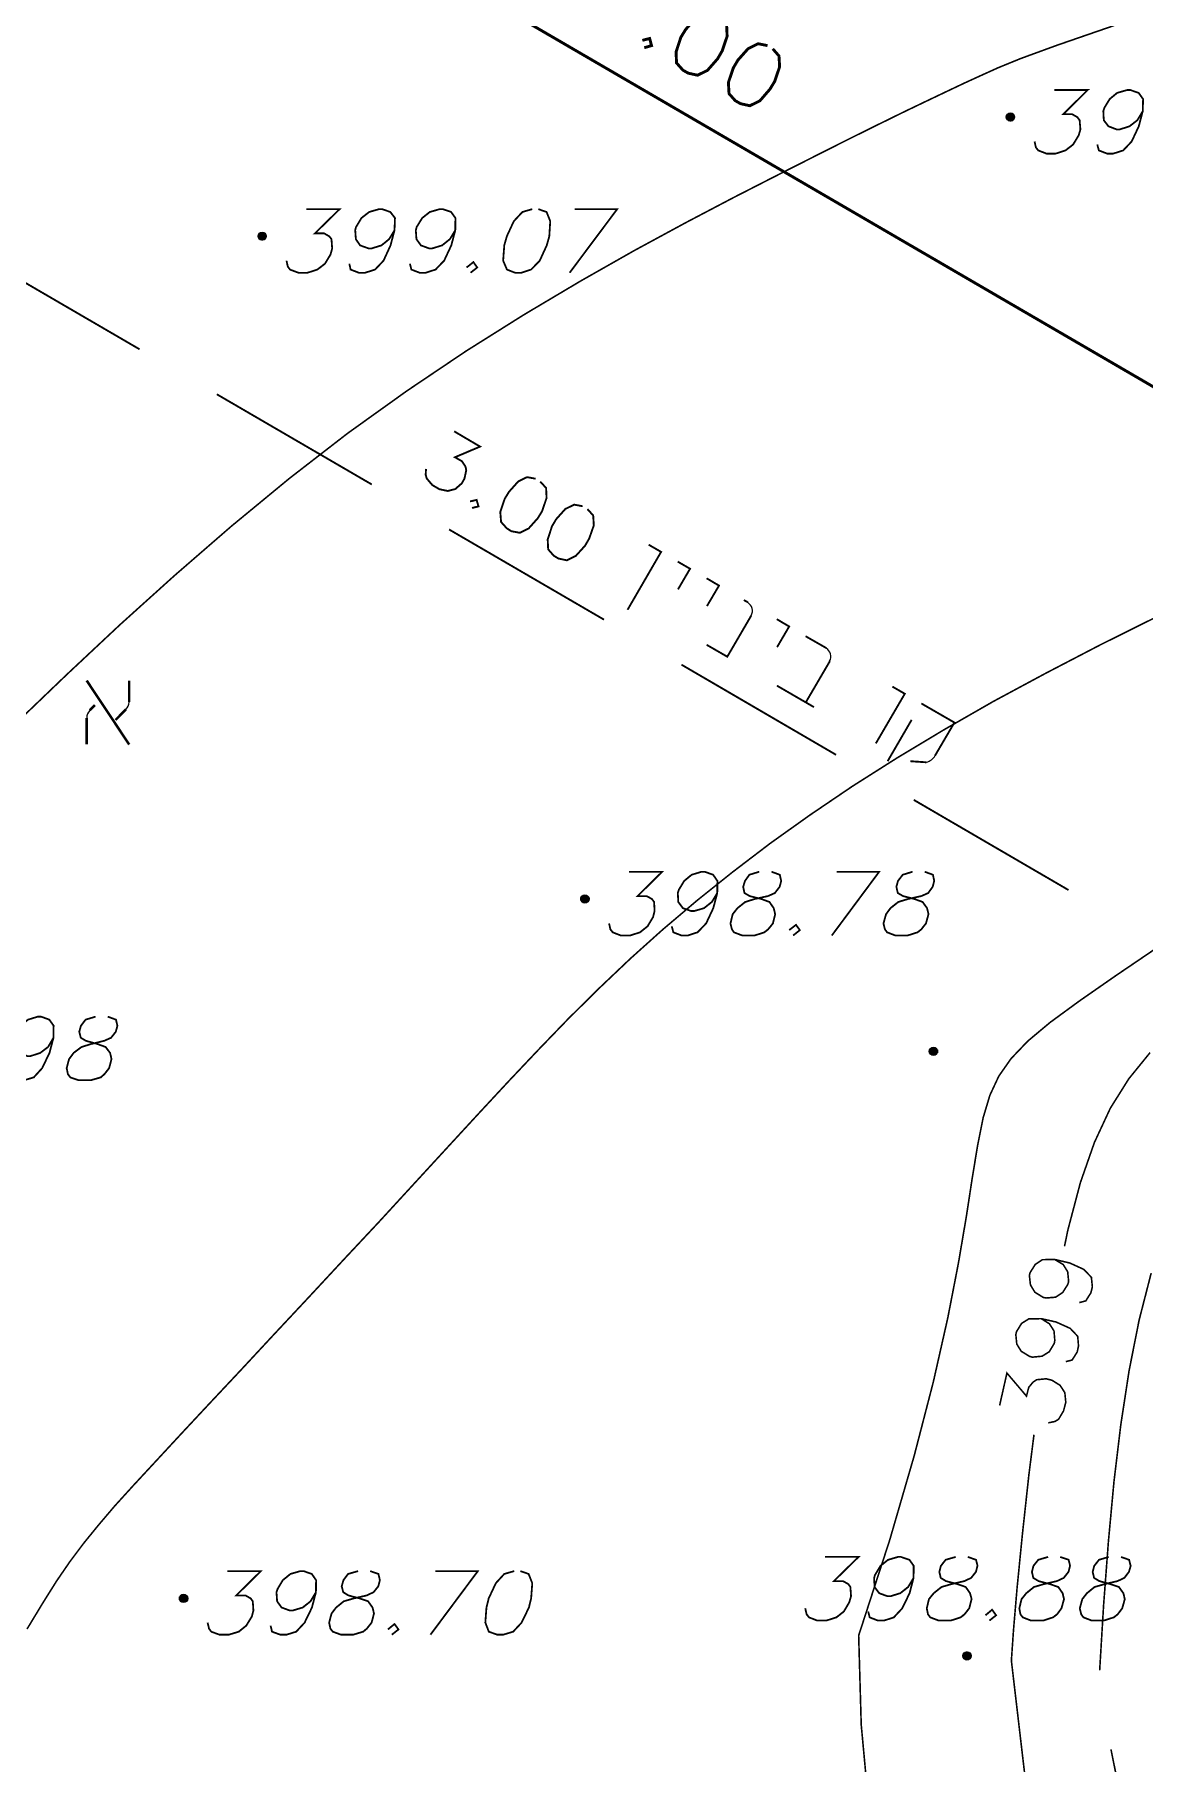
# Model space of a CAD drawing. Extents: x 489 to 720, y 1028 to 1176.
# Drawn here: x 525.64 to 532.62, y 1064.11 to 1074.98 of the extents above; entities that cross this region are included whole.
import ezdxf

# ---------------------------------------------------------------- set-up
doc = ezdxf.new("R2010")
doc.units = 0
doc.header["$MEASUREMENT"] = 0
for name, color, linetype in [('1501-TOPO', 7, 'Continuous'), ('1506', 7, 'Continuous'), ('1507', 7, 'Continuous'), ('KAV-BINIAN', 7, 'Continuous'), ('M1602', 7, 'Continuous')]:
    doc.layers.add(name, color=color, linetype=linetype)

msp = doc.modelspace()

# ---------------------------------------------------------------- hatches: boundary and pattern name
at = {"layer": '1501-TOPO', "linetype": 'Continuous', "ltscale": 0.045455}
for points in [[(531.755, 1074.472), (531.755, 1074.453), (531.753, 1074.463)], [(531.761, 1074.481), (531.761, 1074.443), (531.755, 1074.472)], [(531.761, 1074.443), (531.755, 1074.472), (531.755, 1074.453)], [(531.769, 1074.487), (531.769, 1074.438), (531.761, 1074.481)], [(531.769, 1074.438), (531.761, 1074.481), (531.761, 1074.443)], [(531.779, 1074.489), (531.779, 1074.435), (531.769, 1074.487)], [(531.779, 1074.435), (531.769, 1074.487), (531.769, 1074.438)], [(531.789, 1074.487), (531.789, 1074.438), (531.779, 1074.489)], [(531.789, 1074.438), (531.779, 1074.489), (531.779, 1074.435)], [(531.797, 1074.481), (531.797, 1074.443), (531.789, 1074.487)], [(531.797, 1074.443), (531.789, 1074.487), (531.789, 1074.438)], [(531.803, 1074.472), (531.803, 1074.453), (531.797, 1074.481)], [(531.803, 1074.453), (531.797, 1074.481), (531.797, 1074.443)], [(531.805, 1074.463), (531.803, 1074.472), (531.803, 1074.453)], [(527.052, 1073.723), (527.052, 1073.704), (527.049, 1073.714)], [(527.057, 1073.732), (527.057, 1073.695), (527.052, 1073.723)], [(527.057, 1073.695), (527.052, 1073.723), (527.052, 1073.704)], [(527.065, 1073.738), (527.065, 1073.689), (527.057, 1073.732)], [(527.065, 1073.689), (527.057, 1073.732), (527.057, 1073.695)], [(527.075, 1073.74), (527.075, 1073.687), (527.065, 1073.738)], [(527.075, 1073.687), (527.065, 1073.738), (527.065, 1073.689)], [(527.086, 1073.738), (527.086, 1073.689), (527.075, 1073.74)], [(527.086, 1073.689), (527.075, 1073.74), (527.075, 1073.687)], [(527.094, 1073.732), (527.094, 1073.695), (527.086, 1073.738)], [(527.094, 1073.695), (527.086, 1073.738), (527.086, 1073.689)], [(527.099, 1073.723), (527.099, 1073.704), (527.094, 1073.732)], [(527.099, 1073.704), (527.094, 1073.732), (527.094, 1073.695)], [(527.102, 1073.714), (527.099, 1073.723), (527.099, 1073.704)], [(529.079, 1069.557), (529.079, 1069.537), (529.078, 1069.547)], [(529.086, 1069.565), (529.086, 1069.528), (529.079, 1069.557)], [(529.086, 1069.528), (529.079, 1069.557), (529.079, 1069.537)], [(529.094, 1069.571), (529.094, 1069.522), (529.086, 1069.565)], [(529.094, 1069.522), (529.086, 1069.565), (529.086, 1069.528)], [(529.104, 1069.573), (529.104, 1069.521), (529.094, 1069.571)], [(529.104, 1069.521), (529.094, 1069.571), (529.094, 1069.522)], [(529.114, 1069.571), (529.114, 1069.522), (529.104, 1069.573)], [(529.114, 1069.522), (529.104, 1069.573), (529.104, 1069.521)], [(529.122, 1069.565), (529.122, 1069.528), (529.114, 1069.571)], [(529.122, 1069.528), (529.114, 1069.571), (529.114, 1069.522)], [(529.128, 1069.557), (529.128, 1069.537), (529.122, 1069.565)], [(529.128, 1069.537), (529.122, 1069.565), (529.122, 1069.528)], [(529.13, 1069.547), (529.128, 1069.557), (529.128, 1069.537)], [(531.277, 1068.607), (531.277, 1068.57), (531.271, 1068.599)], [(531.286, 1068.613), (531.286, 1068.564), (531.277, 1068.607)], [(531.286, 1068.564), (531.277, 1068.607), (531.277, 1068.57)], [(531.295, 1068.615), (531.295, 1068.562), (531.286, 1068.613)], [(531.295, 1068.562), (531.286, 1068.613), (531.286, 1068.564)], [(531.305, 1068.613), (531.305, 1068.564), (531.295, 1068.615)], [(531.305, 1068.564), (531.295, 1068.615), (531.295, 1068.562)], [(531.314, 1068.607), (531.314, 1068.57), (531.305, 1068.613)], [(531.314, 1068.57), (531.305, 1068.613), (531.305, 1068.564)], [(531.32, 1068.599), (531.32, 1068.579), (531.314, 1068.607)], [(531.32, 1068.579), (531.314, 1068.607), (531.314, 1068.57)], [(531.271, 1068.599), (531.271, 1068.579), (531.269, 1068.589)], [(531.277, 1068.57), (531.271, 1068.599), (531.271, 1068.579)], [(531.322, 1068.589), (531.32, 1068.599), (531.32, 1068.579)], [(526.556, 1065.159), (526.556, 1065.14), (526.555, 1065.149)], [(526.562, 1065.168), (526.562, 1065.131), (526.556, 1065.159)], [(526.562, 1065.131), (526.556, 1065.159), (526.556, 1065.14)], [(526.571, 1065.174), (526.571, 1065.125), (526.562, 1065.168)], [(526.571, 1065.125), (526.562, 1065.168), (526.562, 1065.131)], [(526.581, 1065.176), (526.581, 1065.123), (526.571, 1065.174)], [(526.581, 1065.123), (526.571, 1065.174), (526.571, 1065.125)], [(526.591, 1065.174), (526.591, 1065.125), (526.581, 1065.176)], [(526.591, 1065.125), (526.581, 1065.176), (526.581, 1065.123)], [(526.599, 1065.168), (526.599, 1065.131), (526.591, 1065.174)], [(526.599, 1065.131), (526.591, 1065.174), (526.591, 1065.125)], [(526.605, 1065.159), (526.605, 1065.14), (526.599, 1065.168)], [(526.605, 1065.14), (526.599, 1065.168), (526.599, 1065.131)], [(526.607, 1065.149), (526.605, 1065.159), (526.605, 1065.14)], [(531.482, 1064.798), (531.482, 1064.779), (531.48, 1064.788)], [(531.488, 1064.807), (531.488, 1064.77), (531.482, 1064.798)], [(531.488, 1064.77), (531.482, 1064.798), (531.482, 1064.779)], [(531.496, 1064.813), (531.496, 1064.764), (531.488, 1064.807)], [(531.496, 1064.764), (531.488, 1064.807), (531.488, 1064.77)], [(531.506, 1064.815), (531.506, 1064.762), (531.496, 1064.813)], [(531.506, 1064.762), (531.496, 1064.813), (531.496, 1064.764)], [(531.516, 1064.813), (531.516, 1064.764), (531.506, 1064.815)], [(531.516, 1064.764), (531.506, 1064.815), (531.506, 1064.762)], [(531.525, 1064.807), (531.525, 1064.77), (531.516, 1064.813)], [(531.525, 1064.77), (531.516, 1064.813), (531.516, 1064.764)], [(531.531, 1064.798), (531.531, 1064.779), (531.525, 1064.807)], [(531.531, 1064.779), (531.525, 1064.807), (531.525, 1064.77)], [(531.532, 1064.788), (531.531, 1064.798), (531.531, 1064.779)]]:
    msp.add_hatch(color=7, dxfattribs=at).paths.add_polyline_path(points, flags=0)

# ---------------------------------------------------------------- linework, layer by layer
at = {"color": 214, "linetype": 'Continuous', "ltscale": 0.045455, "const_width": 0.0182}
for points in [[(529.922, 1075.104), (529.863, 1075.116), (529.8, 1075.085), (529.737, 1075.013), (529.707, 1074.964), (529.677, 1074.872), (529.68, 1074.803), (529.72, 1074.758), (529.753, 1074.739), (529.812, 1074.726), (529.874, 1074.756), (529.938, 1074.829), (529.967, 1074.879), (529.998, 1074.971), (529.995, 1075.039), (529.955, 1075.084)], [(529.465, 1074.945), (529.511, 1074.957), (529.523, 1074.912), (529.477, 1074.899)], [(530.252, 1074.912), (530.192, 1074.924), (530.13, 1074.893), (530.066, 1074.821), (530.037, 1074.772), (530.006, 1074.68), (530.01, 1074.61), (530.049, 1074.566), (530.082, 1074.547), (530.141, 1074.534), (530.204, 1074.565), (530.267, 1074.638), (530.297, 1074.687), (530.328, 1074.779), (530.324, 1074.847), (530.285, 1074.892)]]:
    msp.add_lwpolyline(points, dxfattribs=at)
at = {"color": 250, "linetype": 'Continuous', "ltscale": 0.045455}
for points, const_width in [([(532.056, 1074.633), (532.265, 1074.633), (532.111, 1074.481), (532.167, 1074.481), (532.2, 1074.462), (532.214, 1074.443), (532.219, 1074.385), (532.208, 1074.348), (532.173, 1074.29), (532.125, 1074.253), (532.063, 1074.233), (532.006, 1074.233), (531.954, 1074.253), (531.939, 1074.272), (531.931, 1074.309)], 0.0112), ([(532.611, 1074.5), (532.577, 1074.443), (532.528, 1074.405), (532.466, 1074.385), (532.447, 1074.385), (532.395, 1074.405), (532.366, 1074.443), (532.363, 1074.5), (532.369, 1074.52), (532.403, 1074.576), (532.45, 1074.615), (532.513, 1074.633), (532.532, 1074.633), (532.585, 1074.615), (532.613, 1074.576), (532.611, 1074.5), (532.586, 1074.405), (532.541, 1074.309), (532.488, 1074.253), (532.425, 1074.233), (532.387, 1074.233), (532.335, 1074.253), (532.325, 1074.29)], 0.0112), ([(527.353, 1073.884), (527.562, 1073.884), (527.407, 1073.732), (527.464, 1073.732), (527.497, 1073.713), (527.511, 1073.695), (527.515, 1073.637), (527.505, 1073.599), (527.47, 1073.541), (527.422, 1073.504), (527.36, 1073.484), (527.303, 1073.484), (527.25, 1073.504), (527.236, 1073.523), (527.228, 1073.56)], 0.0112), ([(527.907, 1073.751), (527.873, 1073.695), (527.825, 1073.656), (527.763, 1073.637), (527.744, 1073.637), (527.691, 1073.656), (527.664, 1073.695), (527.66, 1073.751), (527.665, 1073.771), (527.699, 1073.828), (527.748, 1073.866), (527.81, 1073.884), (527.829, 1073.884), (527.881, 1073.866), (527.91, 1073.828), (527.907, 1073.751), (527.882, 1073.656), (527.838, 1073.56), (527.785, 1073.504), (527.722, 1073.484), (527.683, 1073.484), (527.631, 1073.504), (527.623, 1073.541)], 0.0112), ([(528.289, 1073.751), (528.255, 1073.695), (528.206, 1073.656), (528.144, 1073.637), (528.125, 1073.637), (528.073, 1073.656), (528.045, 1073.695), (528.041, 1073.751), (528.046, 1073.771), (528.081, 1073.828), (528.129, 1073.866), (528.191, 1073.884), (528.211, 1073.884), (528.263, 1073.866), (528.29, 1073.828), (528.289, 1073.751), (528.264, 1073.656), (528.219, 1073.56), (528.165, 1073.504), (528.103, 1073.484), (528.065, 1073.484), (528.013, 1073.504), (528.004, 1073.541)], 0.0112), ([(528.773, 1073.884), (528.711, 1073.866), (528.657, 1073.808), (528.613, 1073.713), (528.597, 1073.656), (528.59, 1073.56), (528.614, 1073.504), (528.665, 1073.484), (528.704, 1073.484), (528.766, 1073.504), (528.82, 1073.56), (528.864, 1073.656), (528.88, 1073.713), (528.886, 1073.808), (528.863, 1073.866), (528.811, 1073.884)], 0.0112), ([(529.04, 1073.884), (529.307, 1073.884), (529.008, 1073.484)], 0.0112), ([(528.36, 1073.517), (528.403, 1073.551), (528.427, 1073.517), (528.385, 1073.484)], 0.0112), ([(525.972, 1070.92), (526.239, 1070.518)], 0.0158), ([(526.239, 1070.785), (526.239, 1070.92)], 0.0158), ([(525.972, 1070.685), (525.972, 1070.518)], 0.0158), ([(526.024, 1070.766), (525.991, 1070.733)], 0.0158), ([(526.153, 1070.672), (526.219, 1070.739)], 0.0158), ([(529.381, 1069.718), (529.59, 1069.718), (529.435, 1069.565), (529.492, 1069.565), (529.525, 1069.547), (529.539, 1069.528), (529.542, 1069.471), (529.532, 1069.432), (529.498, 1069.375), (529.45, 1069.337), (529.388, 1069.317), (529.33, 1069.317), (529.279, 1069.337), (529.264, 1069.356), (529.256, 1069.393)], 0.0112), ([(529.936, 1069.584), (529.902, 1069.528), (529.853, 1069.489), (529.791, 1069.471), (529.772, 1069.471), (529.72, 1069.489), (529.691, 1069.528), (529.688, 1069.584), (529.694, 1069.604), (529.728, 1069.66), (529.775, 1069.699), (529.838, 1069.718), (529.857, 1069.718), (529.91, 1069.699), (529.937, 1069.66), (529.936, 1069.584), (529.911, 1069.489), (529.866, 1069.393), (529.812, 1069.337), (529.75, 1069.317), (529.712, 1069.317), (529.66, 1069.337), (529.65, 1069.375)], 0.0112), ([(530.2, 1069.718), (530.138, 1069.699), (530.11, 1069.66), (530.099, 1069.623), (530.107, 1069.584), (530.14, 1069.565), (530.212, 1069.547), (530.264, 1069.528), (530.291, 1069.489), (530.3, 1069.451), (530.286, 1069.393), (530.256, 1069.356), (530.232, 1069.337), (530.17, 1069.317), (530.094, 1069.317), (530.041, 1069.337), (530.028, 1069.356), (530.019, 1069.393), (530.033, 1069.451), (530.063, 1069.489), (530.112, 1069.528), (530.173, 1069.547), (530.255, 1069.565), (530.298, 1069.584), (530.328, 1069.623), (530.338, 1069.66), (530.329, 1069.699), (530.277, 1069.718)], 0.0112), ([(530.687, 1069.718), (530.954, 1069.718), (530.656, 1069.317)], 0.0112), ([(531.164, 1069.718), (531.102, 1069.699), (531.072, 1069.66), (531.062, 1069.623), (531.071, 1069.584), (531.104, 1069.565), (531.174, 1069.547), (531.227, 1069.528), (531.255, 1069.489), (531.264, 1069.451), (531.248, 1069.393), (531.219, 1069.356), (531.195, 1069.337), (531.132, 1069.317), (531.056, 1069.317), (531.004, 1069.337), (530.99, 1069.356), (530.981, 1069.393), (530.997, 1069.451), (531.025, 1069.489), (531.074, 1069.528), (531.137, 1069.547), (531.219, 1069.565), (531.262, 1069.584), (531.29, 1069.623), (531.3, 1069.66), (531.292, 1069.699), (531.24, 1069.718)], 0.0112), ([(530.388, 1069.351), (530.431, 1069.384), (530.455, 1069.351), (530.413, 1069.317)], 0.0112), ([(525.763, 1068.674), (525.729, 1068.616), (525.68, 1068.579), (525.619, 1068.559), (525.599, 1068.559), (525.547, 1068.579), (525.519, 1068.616), (525.515, 1068.674), (525.521, 1068.692), (525.555, 1068.75), (525.603, 1068.788), (525.665, 1068.807), (525.685, 1068.807), (525.737, 1068.788), (525.764, 1068.75), (525.763, 1068.674), (525.738, 1068.579), (525.692, 1068.483), (525.639, 1068.425), (525.578, 1068.407), (525.539, 1068.407), (525.487, 1068.425), (525.478, 1068.464)], 0.0112), ([(526.028, 1068.807), (525.965, 1068.788), (525.936, 1068.75), (525.925, 1068.712), (525.935, 1068.674), (525.967, 1068.655), (526.039, 1068.635), (526.091, 1068.616), (526.119, 1068.579), (526.128, 1068.54), (526.113, 1068.483), (526.083, 1068.445), (526.06, 1068.425), (525.997, 1068.407), (525.921, 1068.407), (525.869, 1068.425), (525.854, 1068.445), (525.846, 1068.483), (525.861, 1068.54), (525.89, 1068.579), (525.939, 1068.616), (526, 1068.635), (526.082, 1068.655), (526.125, 1068.674), (526.155, 1068.712), (526.165, 1068.75), (526.156, 1068.788), (526.104, 1068.807)], 0.0112), ([(530.614, 1065.41), (530.824, 1065.41), (530.669, 1065.258), (530.727, 1065.258), (530.76, 1065.239), (530.773, 1065.221), (530.777, 1065.163), (530.766, 1065.125), (530.732, 1065.067), (530.685, 1065.03), (530.622, 1065.01), (530.564, 1065.01), (530.513, 1065.03), (530.498, 1065.049), (530.489, 1065.087)], 0.0112), ([(531.17, 1065.278), (531.136, 1065.221), (531.087, 1065.182), (531.025, 1065.163), (531.006, 1065.163), (530.954, 1065.182), (530.925, 1065.221), (530.922, 1065.278), (530.928, 1065.297), (530.962, 1065.354), (531.01, 1065.392), (531.072, 1065.41), (531.091, 1065.41), (531.144, 1065.392), (531.171, 1065.354), (531.17, 1065.278), (531.145, 1065.182), (531.099, 1065.087), (531.046, 1065.03), (530.985, 1065.01), (530.946, 1065.01), (530.894, 1065.03), (530.885, 1065.067)], 0.0112), ([(531.435, 1065.41), (531.372, 1065.392), (531.342, 1065.354), (531.332, 1065.316), (531.341, 1065.278), (531.374, 1065.258), (531.446, 1065.239), (531.498, 1065.221), (531.525, 1065.182), (531.535, 1065.145), (531.52, 1065.087), (531.49, 1065.049), (531.466, 1065.03), (531.404, 1065.01), (531.328, 1065.01), (531.275, 1065.03), (531.261, 1065.049), (531.253, 1065.087), (531.267, 1065.145), (531.297, 1065.182), (531.346, 1065.221), (531.407, 1065.239), (531.489, 1065.258), (531.532, 1065.278), (531.562, 1065.316), (531.572, 1065.354), (531.563, 1065.392), (531.511, 1065.41)], 0.0112), ([(532.016, 1065.41), (531.954, 1065.392), (531.924, 1065.354), (531.914, 1065.316), (531.923, 1065.278), (531.956, 1065.258), (532.028, 1065.239), (532.08, 1065.221), (532.107, 1065.182), (532.116, 1065.145), (532.1, 1065.087), (532.072, 1065.049), (532.047, 1065.03), (531.986, 1065.01), (531.908, 1065.01), (531.857, 1065.03), (531.842, 1065.049), (531.835, 1065.087), (531.849, 1065.145), (531.879, 1065.182), (531.927, 1065.221), (531.989, 1065.239), (532.071, 1065.258), (532.114, 1065.278), (532.144, 1065.316), (532.154, 1065.354), (532.145, 1065.392), (532.092, 1065.41)], 0.0112), ([(532.397, 1065.41), (532.336, 1065.392), (532.306, 1065.354), (532.296, 1065.316), (532.305, 1065.278), (532.338, 1065.258), (532.408, 1065.239), (532.461, 1065.221), (532.489, 1065.182), (532.498, 1065.145), (532.482, 1065.087), (532.453, 1065.049), (532.429, 1065.03), (532.366, 1065.01), (532.29, 1065.01), (532.238, 1065.03), (532.224, 1065.049), (532.215, 1065.087), (532.231, 1065.145), (532.26, 1065.182), (532.308, 1065.221), (532.371, 1065.239), (532.452, 1065.258), (532.495, 1065.278), (532.524, 1065.316), (532.535, 1065.354), (532.525, 1065.392), (532.474, 1065.41)], 0.0112), ([(526.857, 1065.321), (527.067, 1065.321), (526.912, 1065.168), (526.97, 1065.168), (527.003, 1065.149), (527.016, 1065.131), (527.02, 1065.073), (527.01, 1065.035), (526.975, 1064.978), (526.928, 1064.94), (526.865, 1064.921), (526.807, 1064.921), (526.755, 1064.94), (526.741, 1064.959), (526.732, 1064.997)], 0.0112), ([(527.413, 1065.188), (527.379, 1065.131), (527.33, 1065.092), (527.267, 1065.073), (527.249, 1065.073), (527.197, 1065.092), (527.169, 1065.131), (527.165, 1065.188), (527.171, 1065.207), (527.205, 1065.264), (527.253, 1065.303), (527.315, 1065.321), (527.335, 1065.321), (527.387, 1065.303), (527.414, 1065.264), (527.413, 1065.188), (527.388, 1065.092), (527.342, 1064.997), (527.289, 1064.94), (527.228, 1064.921), (527.189, 1064.921), (527.137, 1064.94), (527.128, 1064.978)], 0.0112), ([(527.678, 1065.321), (527.615, 1065.303), (527.586, 1065.264), (527.575, 1065.225), (527.585, 1065.188), (527.617, 1065.168), (527.689, 1065.149), (527.741, 1065.131), (527.769, 1065.092), (527.778, 1065.054), (527.763, 1064.997), (527.733, 1064.959), (527.71, 1064.94), (527.647, 1064.921), (527.571, 1064.921), (527.519, 1064.94), (527.504, 1064.959), (527.496, 1064.997), (527.511, 1065.054), (527.54, 1065.092), (527.588, 1065.131), (527.65, 1065.149), (527.732, 1065.168), (527.775, 1065.188), (527.805, 1065.225), (527.815, 1065.264), (527.806, 1065.303), (527.754, 1065.321)], 0.0112), ([(528.164, 1065.321), (528.431, 1065.321), (528.133, 1064.921)], 0.0112), ([(528.66, 1065.321), (528.597, 1065.303), (528.544, 1065.245), (528.499, 1065.149), (528.485, 1065.092), (528.478, 1064.997), (528.5, 1064.94), (528.553, 1064.921), (528.59, 1064.921), (528.653, 1064.94), (528.706, 1064.997), (528.752, 1065.092), (528.766, 1065.149), (528.773, 1065.245), (528.75, 1065.303), (528.698, 1065.321)], 0.0112), ([(531.622, 1065.043), (531.664, 1065.078), (531.689, 1065.043), (531.647, 1065.01)], 0.0112), ([(527.865, 1064.954), (527.907, 1064.988), (527.932, 1064.954), (527.89, 1064.921)], 0.0112)]:
    msp.add_lwpolyline(points, dxfattribs=dict(at, const_width=const_width))
at = {"color": 240, "linetype": 'Continuous', "ltscale": 0.045455, "const_width": 0.0118}
for points in [[(528.282, 1072.487), (528.445, 1072.391), (528.287, 1072.324), (528.331, 1072.299), (528.353, 1072.266), (528.358, 1072.243), (528.347, 1072.19), (528.33, 1072.16), (528.289, 1072.124), (528.242, 1072.112), (528.189, 1072.123), (528.145, 1072.149), (528.11, 1072.19), (528.103, 1072.213), (528.105, 1072.251)], [(528.794, 1072.189), (528.74, 1072.199), (528.685, 1072.172), (528.627, 1072.107), (528.6, 1072.063), (528.572, 1071.98), (528.577, 1071.917), (528.612, 1071.878), (528.641, 1071.859), (528.695, 1071.849), (528.75, 1071.876), (528.808, 1071.941), (528.835, 1071.985), (528.863, 1072.068), (528.86, 1072.131), (528.823, 1072.171)], [(528.382, 1072.046), (528.423, 1072.056), (528.435, 1072.015), (528.394, 1072.005)], [(529.09, 1072.016), (529.037, 1072.026), (528.981, 1071.999), (528.923, 1071.934), (528.897, 1071.89), (528.87, 1071.807), (528.873, 1071.745), (528.908, 1071.705), (528.938, 1071.687), (528.991, 1071.676), (529.047, 1071.704), (529.105, 1071.768), (529.131, 1071.813), (529.16, 1071.896), (529.156, 1071.958), (529.12, 1071.998)], [(529.505, 1071.774), (529.583, 1071.729), (529.372, 1071.365)], [(529.687, 1071.668), (529.765, 1071.623), (529.689, 1071.493)], [(529.869, 1071.563), (529.947, 1071.517), (529.871, 1071.388)], [(530.129, 1071.412), (530.103, 1071.426)], [(529.869, 1071.145), (529.999, 1071.07), (530.15, 1071.329)], [(530.31, 1071.306), (530.388, 1071.26), (530.312, 1071.13)], [(530.622, 1071.124), (530.491, 1071.199)], [(530.492, 1070.782), (530.644, 1071.042)], [(530.311, 1070.888), (530.544, 1070.753)], [(531.037, 1070.882), (531.115, 1070.837), (530.933, 1070.525)], [(531.305, 1070.448), (531.427, 1070.656), (531.219, 1070.776)], [(531.007, 1070.413), (531.158, 1070.673)], [(531.149, 1070.413), (531.25, 1070.406)]]:
    msp.add_lwpolyline(points, dxfattribs=at)
at = {"color": 240, "linetype": 'Continuous', "ltscale": 0.045455}
for centre, radius, start, end in [((530.098, 1071.359), 0.0591, 329.7931, 419.7876), ((530.591, 1071.072), 0.0591, 329.7931, 419.7876), ((531.228, 1070.493), 0.0898, 284.7931, 329.7931), ((531.228, 1070.493), 0.0898, 284.7931, 329.7931)]:
    msp.add_arc(centre, radius, start, end, dxfattribs=at)
at = {"color": 250, "linetype": 'Continuous', "ltscale": 0.045455}
for centre, start, end in [((526.172, 1070.785), 315.0055, 360.0055), ((526.172, 1070.785), 315.0055, 360.0055), ((526.038, 1070.685), 135, 180), ((526.038, 1070.685), 135, 180)]:
    msp.add_arc(centre, 0.0659, start, end, dxfattribs=at)
at = {"layer": '1501-TOPO', "color": 7, "linetype": 'Continuous', "ltscale": 0.045455}
for points in [[(531.755, 1074.472), (531.755, 1074.453), (531.753, 1074.463)], [(531.761, 1074.481), (531.761, 1074.443), (531.755, 1074.472)], [(531.761, 1074.443), (531.755, 1074.472), (531.755, 1074.453)], [(531.769, 1074.487), (531.769, 1074.438), (531.761, 1074.481)], [(531.769, 1074.438), (531.761, 1074.481), (531.761, 1074.443)], [(531.779, 1074.489), (531.779, 1074.435), (531.769, 1074.487)], [(531.779, 1074.435), (531.769, 1074.487), (531.769, 1074.438)], [(531.789, 1074.487), (531.789, 1074.438), (531.779, 1074.489)], [(531.789, 1074.438), (531.779, 1074.489), (531.779, 1074.435)], [(531.797, 1074.481), (531.797, 1074.443), (531.789, 1074.487)], [(531.797, 1074.443), (531.789, 1074.487), (531.789, 1074.438)], [(531.803, 1074.472), (531.803, 1074.453), (531.797, 1074.481)], [(531.803, 1074.453), (531.797, 1074.481), (531.797, 1074.443)], [(531.805, 1074.463), (531.803, 1074.472), (531.803, 1074.453)], [(527.052, 1073.723), (527.052, 1073.704), (527.049, 1073.714)], [(527.057, 1073.732), (527.057, 1073.695), (527.052, 1073.723)], [(527.057, 1073.695), (527.052, 1073.723), (527.052, 1073.704)], [(527.065, 1073.738), (527.065, 1073.689), (527.057, 1073.732)], [(527.065, 1073.689), (527.057, 1073.732), (527.057, 1073.695)], [(527.075, 1073.74), (527.075, 1073.687), (527.065, 1073.738)], [(527.075, 1073.687), (527.065, 1073.738), (527.065, 1073.689)], [(527.086, 1073.738), (527.086, 1073.689), (527.075, 1073.74)], [(527.086, 1073.689), (527.075, 1073.74), (527.075, 1073.687)], [(527.094, 1073.732), (527.094, 1073.695), (527.086, 1073.738)], [(527.094, 1073.695), (527.086, 1073.738), (527.086, 1073.689)], [(527.099, 1073.723), (527.099, 1073.704), (527.094, 1073.732)], [(527.099, 1073.704), (527.094, 1073.732), (527.094, 1073.695)], [(527.102, 1073.714), (527.099, 1073.723), (527.099, 1073.704)], [(529.079, 1069.557), (529.079, 1069.537), (529.078, 1069.547)], [(529.086, 1069.565), (529.086, 1069.528), (529.079, 1069.557)], [(529.086, 1069.528), (529.079, 1069.557), (529.079, 1069.537)], [(529.094, 1069.571), (529.094, 1069.522), (529.086, 1069.565)], [(529.094, 1069.522), (529.086, 1069.565), (529.086, 1069.528)], [(529.104, 1069.573), (529.104, 1069.521), (529.094, 1069.571)], [(529.104, 1069.521), (529.094, 1069.571), (529.094, 1069.522)], [(529.114, 1069.571), (529.114, 1069.522), (529.104, 1069.573)], [(529.114, 1069.522), (529.104, 1069.573), (529.104, 1069.521)], [(529.122, 1069.565), (529.122, 1069.528), (529.114, 1069.571)], [(529.122, 1069.528), (529.114, 1069.571), (529.114, 1069.522)], [(529.128, 1069.557), (529.128, 1069.537), (529.122, 1069.565)], [(529.128, 1069.537), (529.122, 1069.565), (529.122, 1069.528)], [(529.13, 1069.547), (529.128, 1069.557), (529.128, 1069.537)], [(531.277, 1068.607), (531.277, 1068.57), (531.271, 1068.599)], [(531.286, 1068.613), (531.286, 1068.564), (531.277, 1068.607)], [(531.286, 1068.564), (531.277, 1068.607), (531.277, 1068.57)], [(531.295, 1068.615), (531.295, 1068.562), (531.286, 1068.613)], [(531.295, 1068.562), (531.286, 1068.613), (531.286, 1068.564)], [(531.305, 1068.613), (531.305, 1068.564), (531.295, 1068.615)], [(531.305, 1068.564), (531.295, 1068.615), (531.295, 1068.562)], [(531.314, 1068.607), (531.314, 1068.57), (531.305, 1068.613)], [(531.314, 1068.57), (531.305, 1068.613), (531.305, 1068.564)], [(531.32, 1068.599), (531.32, 1068.579), (531.314, 1068.607)], [(531.32, 1068.579), (531.314, 1068.607), (531.314, 1068.57)], [(531.271, 1068.599), (531.271, 1068.579), (531.269, 1068.589)], [(531.277, 1068.57), (531.271, 1068.599), (531.271, 1068.579)], [(531.322, 1068.589), (531.32, 1068.599), (531.32, 1068.579)], [(526.556, 1065.159), (526.556, 1065.14), (526.555, 1065.149)], [(526.562, 1065.168), (526.562, 1065.131), (526.556, 1065.159)], [(526.562, 1065.131), (526.556, 1065.159), (526.556, 1065.14)], [(526.571, 1065.174), (526.571, 1065.125), (526.562, 1065.168)], [(526.571, 1065.125), (526.562, 1065.168), (526.562, 1065.131)], [(526.581, 1065.176), (526.581, 1065.123), (526.571, 1065.174)], [(526.581, 1065.123), (526.571, 1065.174), (526.571, 1065.125)], [(526.591, 1065.174), (526.591, 1065.125), (526.581, 1065.176)], [(526.591, 1065.125), (526.581, 1065.176), (526.581, 1065.123)], [(526.599, 1065.168), (526.599, 1065.131), (526.591, 1065.174)], [(526.599, 1065.131), (526.591, 1065.174), (526.591, 1065.125)], [(526.605, 1065.159), (526.605, 1065.14), (526.599, 1065.168)], [(526.605, 1065.14), (526.599, 1065.168), (526.599, 1065.131)], [(526.607, 1065.149), (526.605, 1065.159), (526.605, 1065.14)], [(531.482, 1064.798), (531.482, 1064.779), (531.48, 1064.788)], [(531.488, 1064.807), (531.488, 1064.77), (531.482, 1064.798)], [(531.488, 1064.77), (531.482, 1064.798), (531.482, 1064.779)], [(531.496, 1064.813), (531.496, 1064.764), (531.488, 1064.807)], [(531.496, 1064.764), (531.488, 1064.807), (531.488, 1064.77)], [(531.506, 1064.815), (531.506, 1064.762), (531.496, 1064.813)], [(531.506, 1064.762), (531.496, 1064.813), (531.496, 1064.764)], [(531.516, 1064.813), (531.516, 1064.764), (531.506, 1064.815)], [(531.516, 1064.764), (531.506, 1064.815), (531.506, 1064.762)], [(531.525, 1064.807), (531.525, 1064.77), (531.516, 1064.813)], [(531.525, 1064.77), (531.516, 1064.813), (531.516, 1064.764)], [(531.531, 1064.798), (531.531, 1064.779), (531.525, 1064.807)], [(531.531, 1064.779), (531.525, 1064.807), (531.525, 1064.77)], [(531.532, 1064.788), (531.531, 1064.798), (531.531, 1064.779)]]:
    msp.add_lwpolyline(points, dxfattribs=at)
at = {"layer": '1501-TOPO', "color": 7, "linetype": 'Continuous', "ltscale": 0.045455, "const_width": 0.0112}
for points in [[(531.754, 1074.463), (531.804, 1074.463)], [(527.05, 1073.714), (527.1, 1073.714)], [(529.079, 1069.547), (529.129, 1069.547)], [(531.27, 1068.589), (531.32, 1068.589)], [(526.556, 1065.149), (526.606, 1065.149)], [(531.481, 1064.788), (531.531, 1064.788)]]:
    msp.add_lwpolyline(points, dxfattribs=at)
at = {"layer": '1501-TOPO', "color": 7, "linetype": 'Continuous', "ltscale": 0.045455}
for centre in [(531.779, 1074.463), (527.075, 1073.714), (529.104, 1069.547), (531.295, 1068.589), (526.581, 1065.149), (531.506, 1064.788)]:
    msp.add_circle(centre, 0.0261, dxfattribs=at)
at = {"layer": '1506', "color": 13, "linetype": 'Continuous', "ltscale": 0.045455, "const_width": 0.01}
for points in [[(525.597, 1064.957), (525.694, 1065.117), (525.781, 1065.256), (525.866, 1065.38), (525.953, 1065.496), (526.045, 1065.609), (526.147, 1065.729), (526.265, 1065.859), (526.404, 1066.009), (526.565, 1066.183), (526.747, 1066.378), (526.945, 1066.589), (527.154, 1066.814), (527.371, 1067.046), (527.591, 1067.283), (527.811, 1067.518), (528.024, 1067.75), (528.229, 1067.973), (528.427, 1068.188), (528.62, 1068.396), (528.81, 1068.597), (528.999, 1068.793), (529.192, 1068.984), (529.39, 1069.172), (529.595, 1069.356), (529.81, 1069.538), (530.035, 1069.718), (530.271, 1069.898), (530.521, 1070.076), (530.785, 1070.255), (531.064, 1070.432), (531.36, 1070.61), (531.672, 1070.789), (532.003, 1070.967), (532.347, 1071.146), (532.699, 1071.321)], [(530.889, 1063.837), (530.841, 1064.355), (530.825, 1064.916), (531.02, 1065.516), (531.174, 1066.046), (531.294, 1066.509), (531.385, 1066.912), (531.452, 1067.257), (531.502, 1067.551), (531.54, 1067.799), (531.574, 1068.004), (531.608, 1068.173), (531.65, 1068.313), (531.706, 1068.433), (531.783, 1068.543), (531.889, 1068.654), (532.029, 1068.771), (532.212, 1068.905), (532.442, 1069.065), (532.725, 1069.257)], [(532.34, 1064.697), (532.365, 1065.11), (532.395, 1065.507), (532.43, 1065.884), (532.473, 1066.242), (532.525, 1066.581), (532.588, 1066.899), (532.664, 1067.195)], [(532.488, 1063.82), (532.411, 1064.2)]]:
    msp.add_lwpolyline(points, dxfattribs=at)
at = {"layer": '1507', "color": 18, "linetype": 'Continuous', "ltscale": 0.045455, "const_width": 0.01}
for points in [[(525.53, 1070.654), (525.847, 1070.958), (526.18, 1071.27), (526.525, 1071.581), (526.881, 1071.89), (527.245, 1072.19), (527.613, 1072.475), (527.986, 1072.742), (528.356, 1072.991), (528.722, 1073.221), (529.077, 1073.432), (529.417, 1073.625), (529.74, 1073.8), (530.039, 1073.957), (530.311, 1074.096), (530.55, 1074.217), (530.762, 1074.324), (530.948, 1074.416), (531.111, 1074.496), (531.255, 1074.565), (531.381, 1074.625), (531.495, 1074.679), (531.598, 1074.726), (531.702, 1074.773), (531.844, 1074.831), (532.071, 1074.914), (532.43, 1075.038)], [(532.119, 1067.363), (532.14, 1067.465), (532.219, 1067.764), (532.307, 1068.016), (532.407, 1068.231), (532.523, 1068.416), (532.657, 1068.581)], [(532.058, 1067.28), (532.111, 1067.248), (532.139, 1067.203), (532.145, 1067.142), (532.14, 1067.124), (532.108, 1067.073), (532.063, 1067.043), (532.003, 1067.038), (531.985, 1067.042), (531.933, 1067.074), (531.905, 1067.12), (531.898, 1067.18), (531.903, 1067.198), (531.935, 1067.249), (531.98, 1067.279), (532.058, 1067.28), (532.152, 1067.258), (532.24, 1067.218), (532.288, 1067.168), (532.294, 1067.108), (532.285, 1067.071), (532.253, 1067.02), (532.212, 1067.009)], [(531.973, 1066.908), (532.024, 1066.876), (532.053, 1066.831), (532.058, 1066.771), (532.055, 1066.753), (532.023, 1066.7), (531.978, 1066.672), (531.917, 1066.666), (531.899, 1066.671), (531.847, 1066.703), (531.819, 1066.748), (531.813, 1066.808), (531.817, 1066.826), (531.849, 1066.878), (531.895, 1066.907), (531.973, 1066.908), (532.066, 1066.887), (532.155, 1066.847), (532.202, 1066.797), (532.207, 1066.737), (532.199, 1066.699), (532.167, 1066.648), (532.127, 1066.638)], [(531.711, 1066.362), (531.757, 1066.566), (531.88, 1066.421), (531.894, 1066.476), (531.921, 1066.509), (531.944, 1066.524), (532.003, 1066.53), (532.04, 1066.521), (532.091, 1066.489), (532.121, 1066.443), (532.127, 1066.383), (532.113, 1066.328), (532.082, 1066.276), (532.06, 1066.262), (532.017, 1066.253)], [(531.785, 1064.758), (531.798, 1064.946), (531.821, 1065.217), (531.854, 1065.55), (531.895, 1065.926), (531.927, 1066.178)], [(531.888, 1063.88), (531.785, 1064.758)]]:
    msp.add_lwpolyline(points, dxfattribs=at)
at = {"layer": 'KAV-BINIAN', "color": 1, "linetype": 'Continuous', "ltscale": 0.045455, "const_width": 0.0118}
for points in [[(525.33, 1073.57), (526.304, 1073.003)], [(526.79, 1072.72), (527.764, 1072.153)], [(528.25, 1071.87), (529.224, 1071.303)], [(529.711, 1071.02), (530.683, 1070.453)], [(531.171, 1070.17), (532.144, 1069.603)]]:
    msp.add_lwpolyline(points, dxfattribs=at)
at = {"layer": 'M1602', "color": 214, "linetype": 'Continuous', "ltscale": 0.045455, "const_width": 0.0182}
msp.add_lwpolyline([(519.433, 1080.479), (541.063, 1067.884)], dxfattribs=at)

doc.saveas('drawing.dxf')
